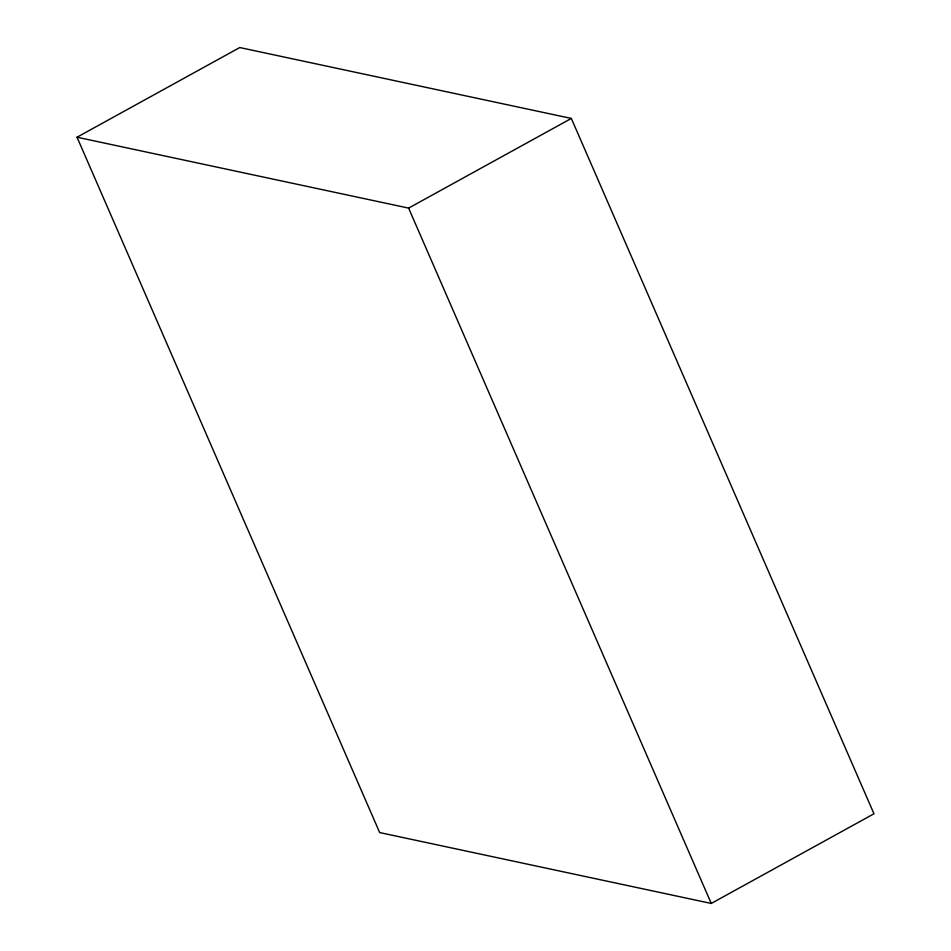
<?xml version="1.0" encoding="UTF-8"?>
<svg xmlns="http://www.w3.org/2000/svg" width="951" height="951" viewBox="0 0 951 951"><rect width="100%" height="100%" fill="white"/><g stroke="black" fill="none" stroke-linecap="round" stroke-linejoin="round"><path stroke-width="1.43" d="M77.031 137.217L239.747 47.55L571.325 118.435L873.969 813.783L711.253 903.45L379.675 832.565L77.031 137.217L408.609 208.103L571.325 118.435M408.609 208.103L711.253 903.45"/></g></svg>
